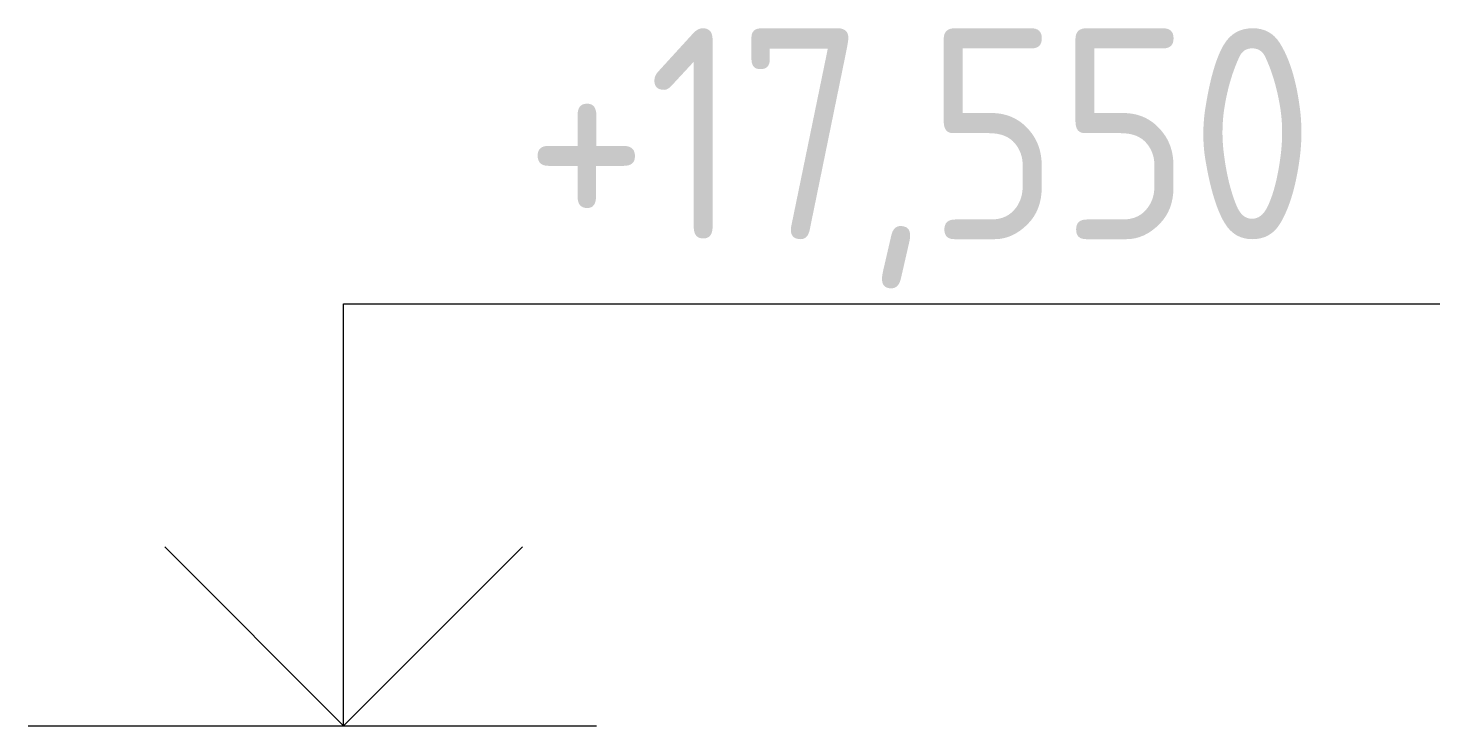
# Model space of a CAD drawing. Header units: millimetres. Extents: x -515342 to 330399, y -224905 to 507333.
# Drawn here: x 313078 to 314752, y 19618 to 20445 of the extents above; entities that cross this region are included whole.
import ezdxf

# ---------------------------------------------------------------- set-up
doc = ezdxf.new("R2010")
doc.units = ezdxf.units.MM
for name, color, linetype, lineweight in [('Аннотация', 7, 'Continuous', 0), ('Линии', 7, 'Continuous', 0), ('Отметки', 7, 'Continuous', 0)]:
    doc.layers.add(name, color=color, linetype=linetype, lineweight=lineweight)
doc.styles.add('GOST Common_1', font='', dxfattribs={"width": 0.9, "height": 250})
doc.styles.get('GOST Common_1').set_extended_font_data('GOST Common')

# ---------------------------------------------------------------- blocks, each defined once
blk = doc.blocks.new('Высотные отметки - Стрелка вверх-5091-О_АР_Эскиз_Фасад 1-12 копия 1')
at = {"layer": 'Аннотация'}
for p, q in [((-3130.3, 3900), (-4430.3, 3900)), ((-3130.3, 3400), (-3130.3, 3900)), ((-3130.3, 3400), (-3342.4, 3612.1)), ((-3130.3, 3400), (-2918.2, 3612.1)), ((-2830.3, 3400), (-3430.3, 3400))]:
    blk.add_line(p, q, dxfattribs=at)

msp = doc.modelspace()

# ---------------------------------------------------------------- linework, layer by layer
at = {"layer": 'Линии'}
msp.add_line((313078.3997, 19617.9355), (313638.3997, 19617.9355), dxfattribs=at)
at = {"layer": 'Отметки'}
msp.add_line((313078.3997, 19617.9355), (313452.4414, 19617.9355), dxfattribs=at)

# ---------------------------------------------------------------- block references
at = {"layer": 'Отметки', "extrusion": (0, 0, -1)}
msp.add_blockref('Высотные отметки - Стрелка вверх-5091-О_АР_Эскиз_Фасад 1-12 копия 1', (-310322.1332, 16217.9355), dxfattribs=at)

# ---------------------------------------------------------------- texts
at = {"layer": 'Отметки', "insert": (313667.1952, 20444.6426), "char_height": 250, "width": 1164.590943, "attachment_point": 1, "line_spacing_factor": 1.022761, "style": 'GOST Common_1'}
msp.add_mtext('+17,550', dxfattribs=at)

doc.saveas('drawing.dxf')
